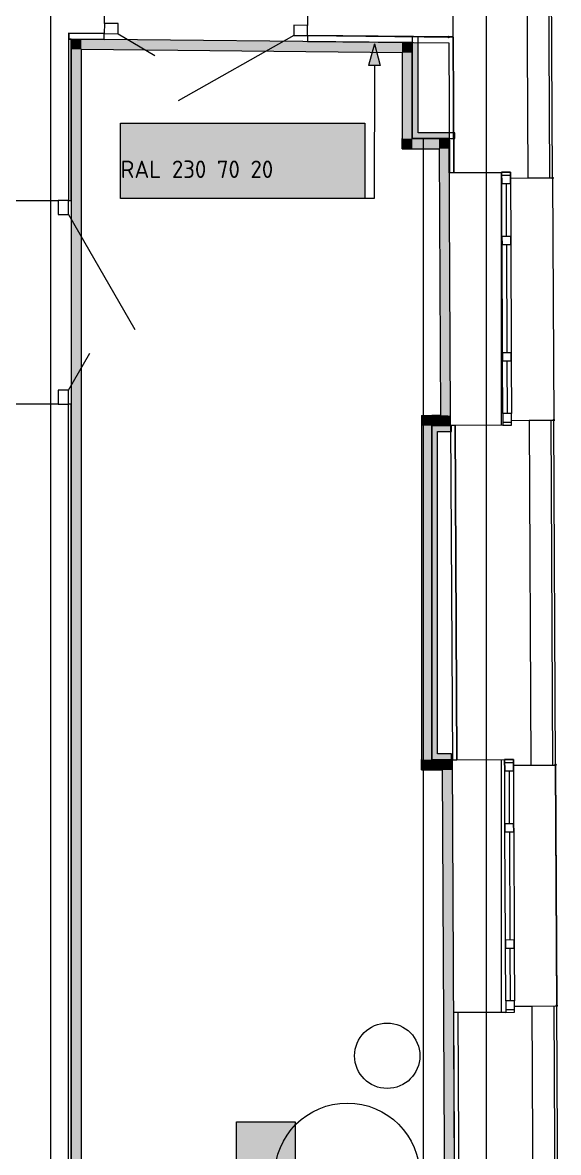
# Model space of a CAD drawing. Header units: millimetres. Extents: x 0 to 1189, y 0 to 841.
# Drawn here: x 301.7 to 338.6, y 575.6 to 653.3 of the extents above; entities that cross this region are included whole.
import ezdxf

# ---------------------------------------------------------------- set-up
doc = ezdxf.new("R2010")
doc.units = ezdxf.units.MM

msp = doc.modelspace()

# ---------------------------------------------------------------- hatches: boundary and pattern name
h = msp.add_hatch(color=7)
h.dxf.hatch_style = 2
h.paths.add_polyline_path([(331.154506, 652.328767), (331.128068, 652.39233), (331.064506, 652.418767), (331.000943, 652.39233), (330.974506, 652.328767), (331.000943, 652.262205), (331.064506, 652.235767), (331.128068, 652.262205)])
at = {"true_color": 0x186722}
h = msp.add_hatch(color=99, dxfattribs=at)
h.dxf.hatch_style = 2
h.paths.add_polyline_path([(305.776467, 651.479766), (305.076466, 651.486766), (305.076466, 652.186767)])
h = msp.add_hatch(color=99, dxfattribs=at)
h.dxf.hatch_style = 2
h.paths.add_polyline_path([(305.076466, 652.186767), (305.776467, 652.179767), (305.776467, 651.479766)])
at = {"true_color": 0xf1d696}
h = msp.add_hatch(color=41, dxfattribs=at)
h.dxf.hatch_style = 2
h.paths.add_polyline_path([(305.776467, 494.223526), (305.076466, 494.223526), (305.076466, 651.486766), (305.776467, 651.479766)])
at = {"true_color": 0x186722}
h = msp.add_hatch(color=99, dxfattribs=at)
h.dxf.hatch_style = 2
h.paths.add_polyline_path([(305.776467, 651.479766), (305.776467, 652.179767), (327.855501, 651.957767), (327.855501, 651.257766)])
at = {"true_color": 0x0077b0}
h = msp.add_hatch(color=144, dxfattribs=at)
h.dxf.hatch_style = 2
h.paths.add_polyline_path([(325.956498, 651.849767), (326.353499, 650.355764), (325.553497, 650.357764)])
at = {"true_color": 0xf1d696}
h = msp.add_hatch(color=41, dxfattribs=at)
h.dxf.hatch_style = 2
h.paths.add_polyline_path([(327.855501, 651.257766), (327.855501, 651.957767), (328.555502, 651.950767)])
h = msp.add_hatch(color=41, dxfattribs=at)
h.dxf.hatch_style = 2
h.paths.add_polyline_path([(327.855501, 651.257766), (328.548502, 651.943767), (328.555502, 651.250766)])
h = msp.add_hatch(color=7)
h.dxf.hatch_style = 2
h.paths.add_polyline_path([(328.555502, 651.950767), (328.955503, 651.946767), (328.955503, 645.731757), (328.555502, 645.731757)])
h = msp.add_hatch(color=41, dxfattribs=at)
h.dxf.hatch_style = 2
h.paths.add_polyline_path([(327.855501, 651.257766), (328.555502, 651.250766), (328.555502, 645.331757), (327.855501, 645.331757)])
at = {"true_color": 0xffffff}
h = msp.add_hatch(color=7, dxfattribs=at)
h.dxf.hatch_style = 2
h.paths.add_polyline_path([(308.473471, 646.387758), (325.295497, 646.387758), (325.295497, 641.21075), (308.473471, 641.21075)])
at = {"true_color": 0x0077b0}
h = msp.add_hatch(color=144, dxfattribs=at)
h.paths.add_polyline_path([(322.061492, 644.991477), (322.061492, 645.798456), (322.032002, 645.955139), (321.94298, 646.086191), (321.81434, 646.172594), (321.658002, 646.201946), (321.501526, 646.172594), (321.370268, 646.086191), (321.282831, 645.955139), (321.254512, 645.798456), (321.254512, 644.991477), (321.282831, 644.835139), (321.370268, 644.706499), (321.501526, 644.617478), (321.658002, 644.587988), (321.81434, 644.617478), (321.94298, 644.706499), (322.032002, 644.835139)])
h.paths.add_polyline_path([(322.262134, 644.991477), (322.25098, 644.870821), (322.217554, 644.758795), (322.161908, 644.655761), (322.084091, 644.56208), (321.992323, 644.484781), (321.89027, 644.430271), (321.778606, 644.397982), (321.658002, 644.387345), (321.53627, 644.397982), (321.424562, 644.430271), (321.322364, 644.484781), (321.229157, 644.56208), (321.151427, 644.655761), (321.095969, 644.758795), (321.062733, 644.870821), (321.051665, 644.991477), (321.051665, 645.798456), (321.062733, 645.920189), (321.095969, 646.031896), (321.151427, 646.134095), (321.229157, 646.227302), (321.322364, 646.305118), (321.424562, 646.360765), (321.53627, 646.394191), (321.658002, 646.405344), (321.778658, 646.394234), (321.890684, 646.361109), (321.993718, 646.306281), (322.087399, 646.230058), (322.163303, 646.13642), (322.217968, 646.033274), (322.251032, 645.920619), (322.262134, 645.798456)])
h = msp.add_hatch(color=144, dxfattribs=at)
h.paths.add_polyline_path([(324.586203, 644.587988), (324.70313, 644.610794), (324.800626, 644.677836), (324.866772, 644.774712), (324.888269, 644.892258), (324.888269, 645.092901), (324.866772, 645.209827), (324.800626, 645.307324), (324.70313, 645.374847), (324.586203, 645.397723), (324.469277, 645.374847), (324.371781, 645.307324), (324.305635, 645.210861), (324.284137, 645.092901), (324.284137, 644.892258), (324.305635, 644.774712), (324.371781, 644.677836), (324.469277, 644.610794)])
h.paths.add_polyline_path([(324.586203, 644.387345), (324.484564, 644.39638), (324.391142, 644.423657), (324.305678, 644.469433), (324.227913, 644.533968), (324.163378, 644.61169), (324.117601, 644.696853), (324.090325, 644.789457), (324.08129, 644.889502), (324.08129, 645.092901), (324.093916, 645.211912), (324.131864, 645.319037), (324.195237, 645.413966), (324.284137, 645.49639), (324.195237, 645.578814), (324.131864, 645.673744), (324.093916, 645.780869), (324.08129, 645.89988), (324.090325, 646.001527), (324.117601, 646.09501), (324.163378, 646.180638), (324.227913, 646.258721), (324.305678, 646.323256), (324.391142, 646.369033), (324.484564, 646.39631), (324.586203, 646.405344), (324.686636, 646.39631), (324.779887, 646.369033), (324.865179, 646.323256), (324.941737, 646.258721), (325.006703, 646.180638), (325.053427, 646.09501), (325.081651, 646.001527), (325.091117, 645.89988), (325.07849, 645.780869), (325.040543, 645.673744), (324.97717, 645.578814), (324.888269, 645.49639), (325.007539, 645.373676), (325.071824, 645.225744), (325.080652, 645.174291), (325.086638, 645.101031), (325.09004, 645.006067), (325.091117, 644.889502), (325.081651, 644.789457), (325.053427, 644.696853), (325.006703, 644.61169), (324.941737, 644.533968), (324.865179, 644.469433), (324.779887, 644.423657), (324.686636, 644.39638)])
h.paths.add_polyline_path([(324.586203, 645.597814), (324.70313, 645.619518), (324.800626, 645.685457), (324.866772, 645.783367), (324.888269, 645.89988), (324.866772, 646.016806), (324.800626, 646.114303), (324.70313, 646.180449), (324.586203, 646.201946), (324.469277, 646.180449), (324.371781, 646.114303), (324.305635, 646.016806), (324.284137, 645.89988), (324.305635, 645.783367), (324.371781, 645.685457), (324.469277, 645.619518)])
at = {"true_color": 0xf1d696}
h = msp.add_hatch(color=41, dxfattribs=at)
h.dxf.hatch_style = 2
h.paths.add_polyline_path([(328.555502, 645.331757), (327.855501, 644.631756), (327.855501, 645.331757)])
h = msp.add_hatch(color=41, dxfattribs=at)
h.dxf.hatch_style = 2
h.paths.add_polyline_path([(328.555502, 645.331757), (328.555502, 644.631756), (327.855501, 644.631756)])
h = msp.add_hatch(color=7)
h.dxf.hatch_style = 2
h.paths.add_polyline_path([(328.555502, 645.731757), (331.098506, 645.731757), (331.100506, 645.331757), (328.555502, 645.331757)])
h = msp.add_hatch(color=41, dxfattribs=at)
h.dxf.hatch_style = 2
h.paths.add_polyline_path([(328.555502, 645.331757), (330.400505, 645.331757), (330.403505, 644.631756), (328.555502, 644.631756)])
h = msp.add_hatch(color=41, dxfattribs=at)
h.dxf.hatch_style = 2
h.paths.add_polyline_path([(330.400505, 645.331757), (331.100506, 645.331757), (330.403505, 644.631756)])
h = msp.add_hatch(color=41, dxfattribs=at)
h.dxf.hatch_style = 2
h.paths.add_polyline_path([(331.096506, 645.327757), (331.103506, 644.631756), (330.403505, 644.631756)])
at = {"true_color": 0x0077b0}
h = msp.add_hatch(color=144, dxfattribs=at)
h.dxf.hatch_style = 2
h.paths.add_polyline_path([(323.575116, 644.889502), (322.768137, 644.889502), (322.692, 644.915065), (322.666713, 644.991477), (322.692, 645.067614), (322.768137, 645.092901), (323.575116, 645.092901), (323.651253, 645.067614), (323.67654, 644.991477), (323.651253, 644.915065)])
at = {"true_color": 0xf1d696}
h = msp.add_hatch(color=41, dxfattribs=at)
h.dxf.hatch_style = 2
h.paths.add_polyline_path([(330.403505, 644.631756), (331.103506, 644.631756), (331.197506, 626.281728), (330.497505, 626.285728)])
h = msp.add_hatch(color=7)
h.dxf.hatch_style = 2
h.paths.add_polyline_path([(338.214517, 642.717753), (338.150954, 642.691315), (338.124517, 642.627752), (338.150954, 642.56419), (338.214517, 642.537752), (338.224517, 642.537752), (338.288079, 642.56419), (338.314517, 642.627752), (338.288079, 642.691315), (338.224517, 642.717753)])
h = msp.add_hatch(color=41, dxfattribs=at)
h.dxf.hatch_style = 2
h.paths.add_polyline_path([(329.203503, 626.293728), (329.903504, 626.289728), (329.903504, 625.589726)])
h = msp.add_hatch(color=41, dxfattribs=at)
h.dxf.hatch_style = 2
h.paths.add_polyline_path([(329.203503, 625.593726), (329.203503, 626.293728), (329.903504, 625.589726)])
h = msp.add_hatch(color=41, dxfattribs=at)
h.dxf.hatch_style = 2
h.paths.add_polyline_path([(330.497505, 626.285728), (330.500505, 625.585726), (329.903504, 625.589726), (329.903504, 626.289728)])
h = msp.add_hatch(color=41, dxfattribs=at)
h.dxf.hatch_style = 2
h.paths.add_polyline_path([(330.497505, 626.285728), (331.197506, 626.281728), (331.200506, 625.581726)])
h = msp.add_hatch(color=41, dxfattribs=at)
h.dxf.hatch_style = 2
h.paths.add_polyline_path([(331.200506, 625.581726), (330.500505, 625.585726), (330.497505, 626.285728)])
h = msp.add_hatch(color=7)
h.dxf.hatch_style = 2
h.paths.add_polyline_path([(338.308517, 625.874727), (338.372079, 625.901164), (338.398517, 625.964727), (338.372079, 626.02829), (338.308517, 626.054727), (338.298517, 626.054727), (338.234954, 626.02829), (338.208517, 625.964727), (338.234954, 625.901164), (338.298517, 625.874727)])
h = msp.add_hatch(color=41, dxfattribs=at)
h.dxf.hatch_style = 2
h.paths.add_polyline_path([(329.203503, 625.593726), (329.903504, 625.589726), (329.903504, 602.604691), (329.203503, 602.608691)])
h = msp.add_hatch(color=7)
h.dxf.hatch_style = 2
h.paths.add_polyline_path([(331.112506, 625.589726), (331.200506, 625.581726), (331.202506, 625.189726), (329.903504, 625.189726), (329.903504, 625.589726)])
h = msp.add_hatch(color=7)
h.dxf.hatch_style = 2
h.paths.add_polyline_path([(330.303505, 625.189726), (330.303505, 603.004692), (329.903504, 603.004692), (329.903504, 625.189726)])
h = msp.add_hatch(color=41, dxfattribs=at)
h.dxf.hatch_style = 2
h.paths.add_polyline_path([(329.903504, 602.604691), (329.203503, 601.90869), (329.203503, 602.608691)])
h = msp.add_hatch(color=41, dxfattribs=at)
h.dxf.hatch_style = 2
h.paths.add_polyline_path([(329.903504, 602.604691), (329.903504, 601.90469), (329.203503, 601.90869)])
h = msp.add_hatch(color=7)
h.dxf.hatch_style = 2
h.paths.add_polyline_path([(329.903504, 602.604691), (329.903504, 603.004692), (331.248506, 603.004692), (331.248506, 602.604691)])
h = msp.add_hatch(color=41, dxfattribs=at)
h.dxf.hatch_style = 2
h.paths.add_polyline_path([(329.903504, 601.90469), (329.903504, 602.604691), (330.617505, 602.600691), (330.621505, 601.90069)])
h = msp.add_hatch(color=41, dxfattribs=at)
h.dxf.hatch_style = 2
h.paths.add_polyline_path([(331.317506, 602.597691), (330.621505, 601.90069), (330.617505, 602.600691)])
h = msp.add_hatch(color=41, dxfattribs=at)
h.dxf.hatch_style = 2
h.paths.add_polyline_path([(330.621505, 601.90069), (331.310506, 602.589691), (331.321506, 601.89769)])
h = msp.add_hatch(color=41, dxfattribs=at)
h.dxf.hatch_style = 2
h.paths.add_polyline_path([(330.621505, 601.90069), (331.321506, 601.89769), (331.606507, 545.805605), (330.906506, 545.805605)])
h = msp.add_hatch(color=7)
h.dxf.hatch_style = 2
h.paths.add_polyline_path([(338.429517, 602.160691), (338.49308, 602.187128), (338.519517, 602.250691), (338.49308, 602.314253), (338.429517, 602.340691), (338.419517, 602.340691), (338.355954, 602.314253), (338.329517, 602.250691), (338.355954, 602.187128), (338.419517, 602.160691)])
h = msp.add_hatch(color=7)
h.dxf.hatch_style = 2
h.paths.add_polyline_path([(338.503517, 585.767666), (338.439955, 585.741228), (338.413517, 585.677665), (338.439955, 585.614103), (338.503517, 585.587665), (338.513517, 585.587665), (338.57708, 585.614103), (338.603517, 585.677665), (338.57708, 585.741228), (338.513517, 585.767666)])
at = {"true_color": 0xffffff}
h = msp.add_hatch(color=7, dxfattribs=at)
h.dxf.hatch_style = 2
h.paths.add_polyline_path([(316.452483, 577.673653), (320.49249, 577.676653), (320.49349, 575.087649), (316.453483, 575.085649)])
h = msp.add_hatch(color=7, dxfattribs=at)
h.dxf.hatch_style = 2
h.paths.add_polyline_path([(316.453483, 577.673653), (320.49349, 577.673653), (320.49349, 575.085649), (316.453483, 575.085649)])
at = {"true_color": 0x0077b0}
h = msp.add_hatch(color=144, dxfattribs=at)
h.paths.add_polyline_path([(317.664107, 576.277979), (317.664107, 577.084958), (317.634617, 577.241641), (317.545596, 577.372692), (317.416956, 577.459095), (317.260618, 577.488448), (317.104141, 577.459095), (316.972883, 577.372692), (316.885447, 577.241641), (316.857128, 577.084958), (316.857128, 576.277979), (316.885447, 576.12164), (316.972883, 575.993001), (317.104141, 575.903979), (317.260618, 575.874489), (317.416956, 575.903979), (317.545596, 575.993001), (317.634617, 576.12164)])
h.paths.add_polyline_path([(317.864749, 576.277979), (317.853596, 576.157323), (317.82017, 576.045297), (317.764523, 575.942263), (317.686707, 575.848582), (317.594938, 575.771283), (317.492886, 575.716773), (317.381222, 575.684484), (317.260618, 575.673847), (317.138885, 575.684484), (317.027178, 575.716773), (316.924979, 575.771283), (316.831772, 575.848582), (316.754042, 575.942263), (316.698585, 576.045297), (316.665348, 576.157323), (316.654281, 576.277979), (316.654281, 577.084958), (316.665348, 577.206691), (316.698585, 577.318398), (316.754042, 577.420596), (316.831772, 577.513804), (316.924979, 577.59162), (317.027178, 577.647267), (317.138885, 577.680693), (317.260618, 577.691846), (317.381273, 577.680736), (317.493299, 577.647611), (317.596333, 577.592782), (317.690014, 577.51656), (317.765918, 577.422922), (317.820583, 577.319776), (317.853648, 577.207121), (317.864749, 577.084958)])
h = msp.add_hatch(color=144, dxfattribs=at)
h.paths.add_polyline_path([(317.66446, 576.277979), (317.66446, 577.084958), (317.63497, 577.241641), (317.545949, 577.372692), (317.417309, 577.459095), (317.26097, 577.488448), (317.104494, 577.459095), (316.973236, 577.372692), (316.885799, 577.241641), (316.857481, 577.084958), (316.857481, 576.277979), (316.885799, 576.12164), (316.973236, 575.993001), (317.104494, 575.903979), (317.26097, 575.874489), (317.417309, 575.903979), (317.545949, 575.993001), (317.63497, 576.12164)])
h.paths.add_polyline_path([(317.865102, 576.277979), (317.853949, 576.157323), (317.820523, 576.045297), (317.764876, 575.942263), (317.68706, 575.848582), (317.595291, 575.771283), (317.493239, 575.716773), (317.381574, 575.684484), (317.26097, 575.673847), (317.139238, 575.684484), (317.027531, 575.716773), (316.925332, 575.771283), (316.832125, 575.848582), (316.754395, 575.942263), (316.698937, 576.045297), (316.665701, 576.157323), (316.654634, 576.277979), (316.654634, 577.084958), (316.665701, 577.206691), (316.698937, 577.318398), (316.754395, 577.420596), (316.832125, 577.513804), (316.925332, 577.59162), (317.027531, 577.647267), (317.139238, 577.680693), (317.26097, 577.691846), (317.381626, 577.680736), (317.493652, 577.647611), (317.596686, 577.592782), (317.690367, 577.51656), (317.766271, 577.422922), (317.820936, 577.319776), (317.854, 577.207121), (317.865102, 577.084958)])
h = msp.add_hatch(color=144, dxfattribs=at)
h.dxf.hatch_style = 2
h.paths.add_polyline_path([(320.087227, 577.347337), (319.855716, 577.115826), (319.785161, 577.084958), (319.709024, 577.110245), (319.683737, 577.186382), (319.711849, 577.256937), (320.107071, 577.652159), (320.147861, 577.681511), (320.18865, 577.691846), (320.264787, 577.666283), (320.290074, 577.589871), (320.290074, 575.772514), (320.264787, 575.697756), (320.18865, 575.673847), (320.112514, 575.697756), (320.087227, 575.772514)])
h = msp.add_hatch(color=144, dxfattribs=at)
h.dxf.hatch_style = 2
h.paths.add_polyline_path([(320.08758, 577.347337), (319.856069, 577.115826), (319.785514, 577.084958), (319.709377, 577.110245), (319.68409, 577.186382), (319.712202, 577.256937), (320.107423, 577.652159), (320.148213, 577.681511), (320.189003, 577.691846), (320.26514, 577.666283), (320.290427, 577.589871), (320.290427, 575.772514), (320.26514, 575.697756), (320.189003, 575.673847), (320.112867, 575.697756), (320.08758, 575.772514)])
h = msp.add_hatch(color=144, dxfattribs=at)
h.dxf.hatch_style = 2
h.paths.add_polyline_path([(319.177647, 576.176004), (318.370668, 576.176004), (318.294532, 576.201567), (318.269245, 576.277979), (318.294532, 576.354116), (318.370668, 576.379403), (319.177647, 576.379403), (319.253784, 576.354116), (319.279071, 576.277979), (319.253784, 576.201567)])
h = msp.add_hatch(color=144, dxfattribs=at)
h.dxf.hatch_style = 2
h.paths.add_polyline_path([(319.178, 576.176004), (318.371021, 576.176004), (318.294884, 576.201567), (318.269597, 576.277979), (318.294884, 576.354116), (318.371021, 576.379403), (319.178, 576.379403), (319.254137, 576.354116), (319.279424, 576.277979), (319.254137, 576.201567)])

# ---------------------------------------------------------------- linework, layer by layer
at = {"color": 7, "lineweight": 0}
for points in [[(338.214517, 642.637753), (337.808516, 722.374874)], [(303.672464, 251.095154), (303.672464, 721.485873)], [(333.67251, 251.095154), (333.67251, 721.485873)], [(337.609516, 722.175874), (338.014516, 642.636752)], [(336.117514, 720.685872), (336.514514, 642.628752)], [(307.35347, 653.261769), (307.38447, 656.361773)], [(321.383491, 656.222773), (321.352491, 653.122769)], [(331.364506, 652.322767), (331.345506, 656.122773)], [(307.35347, 653.261769), (307.34647, 652.561768)], [(308.303471, 653.252769), (307.35347, 653.261769)], [(308.296471, 652.552768), (308.303471, 653.252769)], [(320.40249, 653.131769), (320.395489, 652.431767)], [(321.352491, 653.122769), (320.40249, 653.131769)], [(321.345491, 652.422767), (321.352491, 653.122769)], [(304.876466, 652.586768), (307.34647, 652.561768)], [(304.876466, 652.586768), (304.876466, 641.07175)], [(304.916466, 652.586768), (304.912466, 652.186767)], [(307.34647, 652.561768), (304.916466, 652.586768)], [(307.34247, 652.161767), (307.34647, 652.561768)], [(307.34647, 652.561768), (308.296471, 652.552768)], [(308.296471, 652.552768), (310.836475, 651.052765)], [(320.395489, 652.431767), (312.426477, 647.936761)], [(320.395489, 652.431767), (321.345491, 652.422767)], [(321.345491, 652.422767), (321.341491, 652.022767)], [(321.345491, 652.422767), (331.364506, 652.322767)], [(331.064506, 652.325767), (321.345491, 652.422767)], [(328.555502, 652.350767), (328.555502, 645.331757)], [(328.955503, 645.731757), (328.955503, 652.346767)], [(331.364506, 652.330767), (331.064506, 652.328767)], [(331.412506, 643.002753), (331.364506, 652.330767)], [(331.364506, 652.322767), (331.412506, 643.002753)], [(305.076466, 652.186767), (304.876466, 652.186767)], [(304.912466, 652.186767), (307.34247, 652.161767)], [(305.076466, 641.07175), (305.076466, 652.186767)], [(305.076466, 652.186767), (305.076466, 651.486766)], [(327.855501, 651.957767), (305.076466, 652.186767)], [(305.076466, 651.486766), (305.076466, 493.523525)], [(305.776467, 651.479766), (327.855501, 651.257766)], [(305.776467, 494.223526), (305.776467, 651.479766)], [(321.341491, 652.022767), (331.066506, 651.925767)], [(328.555502, 651.950767), (327.855501, 651.957767)], [(328.555502, 645.331757), (328.555502, 651.950767)], [(331.066506, 651.925767), (331.112506, 643.000753)], [(327.855501, 651.257766), (327.855501, 645.331757)], [(327.855501, 644.631756), (327.855501, 645.331757)], [(328.555502, 645.331757), (331.491506, 645.331757)], [(330.400505, 645.331757), (328.555502, 645.331757)], [(331.491506, 645.731757), (328.955503, 645.731757)], [(329.303503, 645.331757), (329.303503, 493.523525)], [(331.100506, 645.331757), (330.400505, 645.331757)], [(331.197506, 626.281728), (331.100506, 645.331757)], [(331.491506, 645.331757), (331.491506, 645.731757)], [(327.855501, 644.631756), (330.403505, 644.631756)], [(330.403505, 644.631756), (330.497505, 626.285728)], [(331.112506, 643.000753), (331.412506, 643.002753)], [(334.712511, 642.990753), (331.112506, 642.990753)], [(331.412506, 643.002753), (334.712511, 643.019753)], [(334.712511, 643.019753), (335.312512, 643.022753)], [(335.312512, 643.022753), (334.712511, 643.019753)], [(334.716511, 642.219752), (334.712511, 643.019753)], [(334.712511, 643.019753), (334.716511, 642.219752)], [(334.712511, 625.619727), (334.712511, 642.990753)], [(335.312512, 643.022753), (335.316512, 642.222752)], [(335.316512, 642.222752), (335.312512, 643.022753)], [(334.713511, 642.819753), (335.313512, 642.822753)], [(335.316512, 642.222752), (334.716511, 642.219752)], [(334.734511, 638.619746), (334.716511, 642.219752)], [(335.016512, 642.220752), (335.034512, 638.620746)], [(335.314512, 642.622752), (336.514514, 642.628752)], [(335.316512, 642.222752), (335.334512, 638.622746)], [(336.514514, 642.628752), (338.214517, 642.637753)], [(338.214517, 642.637753), (338.299517, 625.937727)], [(338.224517, 642.627752), (338.308517, 625.964727)], [(301.07646, 641.07175), (304.176465, 641.07175)], [(304.876466, 641.07175), (304.176465, 641.07175)], [(304.176465, 641.07175), (304.176465, 640.121749)], [(304.876466, 640.121749), (304.876466, 641.07175)], [(304.876466, 641.07175), (305.076466, 641.07175)], [(304.176465, 640.121749), (304.876466, 640.121749)], [(304.876466, 640.121749), (309.451473, 632.197737)], [(334.734511, 638.619746), (335.334512, 638.622746)], [(334.737511, 638.019745), (334.734511, 638.619746)], [(334.734511, 638.619746), (334.737511, 638.019745)], [(335.334512, 638.622746), (335.337512, 638.022745)], [(335.337512, 638.022745), (335.334512, 638.622746)], [(335.337512, 638.022745), (334.737511, 638.019745)], [(334.775511, 630.619734), (334.737511, 638.019745)], [(335.037512, 638.020745), (335.075512, 630.620734)], [(335.337512, 638.022745), (335.375512, 630.622734)], [(304.876466, 628.02173), (306.351468, 630.576734)], [(334.775511, 630.619734), (335.375512, 630.622734)], [(334.778511, 630.019733), (334.775511, 630.619734)], [(334.775511, 630.619734), (334.778511, 630.019733)], [(335.375512, 630.622734), (335.378512, 630.022733)], [(335.378512, 630.022733), (335.375512, 630.622734)], [(335.378512, 630.022733), (334.778511, 630.019733)], [(334.796511, 626.419728), (334.778511, 630.019733)], [(335.078512, 630.020733), (335.096512, 626.420728)], [(335.378512, 630.022733), (335.396512, 626.422728)], [(304.876466, 628.02173), (304.176465, 628.02173)], [(304.176465, 628.02173), (304.176465, 627.071729)], [(304.876466, 627.071729), (304.876466, 628.02173)], [(304.176465, 627.071729), (301.07646, 627.071729)], [(304.176465, 627.071729), (304.876466, 627.071729)], [(304.876466, 566.091636), (304.876466, 627.071729)], [(305.076466, 627.071729), (304.876466, 627.071729)], [(305.076466, 566.091636), (305.076466, 627.071729)], [(329.203503, 626.293728), (329.903504, 626.289728)], [(329.203503, 626.293728), (329.203503, 602.608691)], [(330.497505, 626.285728), (329.903504, 626.289728)], [(331.200506, 625.581726), (331.197506, 626.281728)], [(335.396512, 626.422728), (334.796511, 626.419728)], [(334.796511, 626.419728), (334.800511, 625.619727)], [(334.796511, 626.419728), (334.800511, 625.619727)], [(334.799511, 625.819727), (335.399512, 625.822727)], [(335.400512, 625.622727), (335.396512, 626.422728)], [(335.400512, 625.622727), (335.396512, 626.422728)], [(336.599514, 625.928727), (335.399512, 625.922727)], [(338.299517, 625.937727), (336.599514, 625.928727)], [(336.599514, 625.928727), (336.719514, 602.224691)], [(338.099517, 625.936727), (338.099517, 625.916727)], [(338.099517, 625.916727), (338.219517, 602.232691)], [(338.419517, 602.233691), (338.299517, 625.937727)], [(331.248506, 625.589726), (329.903504, 625.589726)], [(329.903504, 625.589726), (329.903504, 602.604691)], [(329.903504, 602.604691), (329.903504, 625.589726)], [(329.903504, 625.589726), (331.200506, 625.581726)], [(330.303505, 625.189726), (331.248506, 625.189726)], [(330.303505, 603.004692), (330.303505, 625.189726)], [(331.500506, 625.602726), (331.200506, 625.601726)], [(331.200506, 625.601726), (331.317506, 602.597691)], [(331.248506, 625.189726), (331.248506, 625.589726)], [(334.800511, 625.619727), (331.500506, 625.602726)], [(331.500506, 625.602726), (331.617507, 602.598691)], [(331.617507, 602.598691), (331.500506, 625.602726)], [(334.800511, 625.619727), (335.400512, 625.622727)], [(334.800511, 625.619727), (335.400512, 625.622727)], [(329.203503, 601.90869), (329.203503, 602.608691)], [(329.903504, 602.604691), (331.248506, 602.604691)], [(330.617505, 602.600691), (329.903504, 602.604691)], [(331.248506, 603.004692), (330.303505, 603.004692)], [(331.317506, 602.597691), (330.617505, 602.600691)], [(331.248506, 602.604691), (331.248506, 603.004692)], [(331.317506, 602.597691), (331.617507, 602.598691)], [(331.606507, 545.805605), (331.317506, 602.597691)], [(331.617507, 602.598691), (334.917512, 602.615691)], [(334.712511, 585.224665), (334.712511, 602.614691)], [(334.917512, 602.615691), (335.517513, 602.618691)], [(335.517513, 602.618691), (334.917512, 602.615691)], [(334.921512, 601.81569), (334.917512, 602.615691)], [(334.917512, 602.615691), (334.921512, 601.81569)], [(335.517513, 602.618691), (335.521513, 601.81869)], [(335.521513, 601.81869), (335.517513, 602.618691)], [(329.203503, 601.90869), (330.621505, 601.90069)], [(330.621505, 601.90069), (330.906506, 545.805605)], [(334.918512, 602.415691), (335.518513, 602.418691)], [(335.521513, 601.81869), (334.921512, 601.81569)], [(334.939512, 598.215685), (334.921512, 601.81569)], [(335.221512, 601.81769), (335.239512, 598.217685)], [(335.519513, 602.218691), (336.719514, 602.224691)], [(335.521513, 601.81869), (335.539513, 598.218685)], [(336.719514, 602.224691), (338.419517, 602.233691)], [(338.503517, 585.633665), (338.419517, 602.233691)], [(338.429517, 602.250691), (338.513517, 585.677665)], [(334.939512, 598.215685), (335.539513, 598.218685)], [(334.942512, 597.615684), (334.939512, 598.215685)], [(334.939512, 598.215685), (334.942512, 597.615684)], [(335.539513, 598.218685), (335.542513, 597.618684)], [(335.542513, 597.618684), (335.539513, 598.218685)], [(335.542513, 597.618684), (334.942512, 597.615684)], [(334.980512, 590.215672), (334.942512, 597.615684)], [(335.242512, 597.617684), (335.280512, 590.217672)], [(335.542513, 597.618684), (335.580513, 590.218672)], [(334.980512, 590.215672), (335.580513, 590.218672)], [(334.983512, 589.615671), (334.980512, 590.215672)], [(334.980512, 590.215672), (334.983512, 589.615671)], [(335.580513, 590.218672), (335.583513, 589.618671)], [(335.583513, 589.618671), (335.580513, 590.218672)], [(335.583513, 589.618671), (334.983512, 589.615671)], [(335.001512, 586.015666), (334.983512, 589.615671)], [(335.283512, 589.617671), (335.301512, 586.017666)], [(335.583513, 589.618671), (335.601513, 586.018666)], [(335.601513, 586.018666), (335.001512, 586.015666)], [(335.001512, 586.015666), (335.005512, 585.215665)], [(335.001512, 586.015666), (335.005512, 585.215665)], [(335.004512, 585.415665), (335.604513, 585.418665)], [(335.605513, 585.218665), (335.601513, 586.018666)], [(335.605513, 585.218665), (335.601513, 586.018666)], [(336.803515, 585.624665), (335.603513, 585.618665)], [(338.503517, 585.633665), (336.803515, 585.624665)], [(336.923515, 562.19563), (336.803515, 585.624665)], [(338.303517, 585.632665), (338.422517, 562.20263)], [(338.622517, 562.20363), (338.503517, 585.633665)], [(331.706507, 585.198665), (331.406506, 585.197665)], [(331.406506, 585.197665), (331.521506, 562.51763)], [(331.463506, 585.197665), (331.463506, 585.224665)], [(331.463506, 585.224665), (334.712511, 585.224665)], [(331.706507, 585.198665), (331.705507, 585.224665)], [(335.005512, 585.215665), (331.706507, 585.198665)], [(331.706507, 585.198665), (331.821507, 562.51963)], [(335.005512, 585.215665), (335.605513, 585.218665)], [(335.005512, 585.215665), (335.605513, 585.218665)]]:
    msp.add_lwpolyline(points, dxfattribs=at)
at = {"color": 144, "lineweight": 0, "true_color": 0x0077b0}
for points in [[(325.956498, 651.849767), (325.553497, 650.357764)], [(325.956498, 651.849767), (326.353499, 650.355764)], [(326.353499, 650.355764), (325.553497, 650.357764)], [(325.953498, 650.356764), (325.936498, 641.21075)], [(308.473471, 646.387758), (325.295497, 646.387758)], [(308.473471, 641.21075), (308.473471, 646.387758)], [(325.295497, 646.387758), (325.295497, 641.21075)], [(325.295497, 641.21075), (308.473471, 641.21075)], [(325.936498, 641.21075), (325.295497, 641.21075)], [(316.452483, 577.673653), (320.49249, 577.676653)], [(316.453483, 575.085649), (316.452483, 577.673653)], [(316.453483, 577.673653), (320.49349, 577.673653)], [(316.453483, 575.085649), (316.453483, 577.673653)], [(320.49249, 577.676653), (320.49349, 575.087649)], [(320.49349, 577.673653), (320.49349, 575.085649)]]:
    msp.add_lwpolyline(points, dxfattribs=at)
at = {"color": 253, "lineweight": 0, "true_color": 0x999999}
for centre, radius in [((326.832499, 582.22766), 2.250003), ((324.082495, 573.977648), 5.000008)]:
    msp.add_circle(centre, radius, dxfattribs=at)

# ---------------------------------------------------------------- texts
at = {"color": 144, "true_color": 0x0077b0, "insert": (308.473436, 643.826231), "char_height": 1.2, "attachment_point": 1}
msp.add_mtext('{\\fGOSTCommon|b0|i0|c0;RAL 230 70 20}', dxfattribs=at)

doc.saveas('drawing.dxf')
